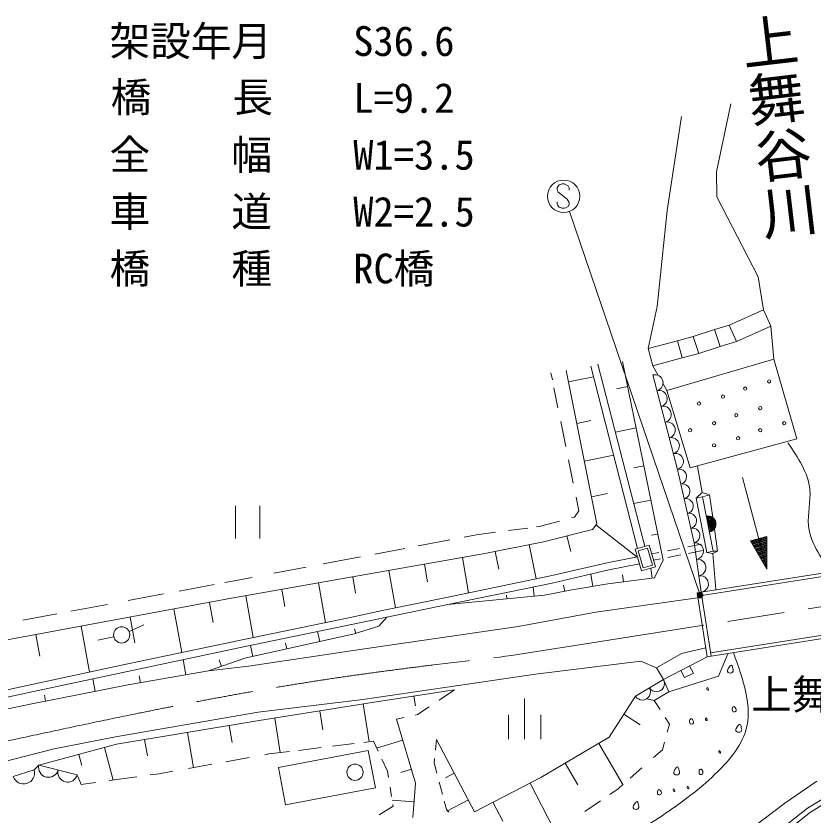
# Model space of a CAD drawing. Units: millimetres, scale not verified. Extents: x 40000 to 680000, y 20000 to 380000.
# Drawn here: x 278053 to 327129, y 290537 to 339730 of the extents above; entities that cross this region are included whole.
import ezdxf
from ezdxf.enums import TextEntityAlignment as Align

# ---------------------------------------------------------------- set-up
doc = ezdxf.new("R2010")
doc.units = ezdxf.units.MM
doc.header["$LTSCALE"] = 1000
doc.linetypes.add('CHAIN', pattern=[18.5, 12, -1.5, 3.5, -1.5])
for name, color, linetype, lineweight in [('M-BGD', 7, 'Continuous', 13), ('M-BMK', 2, 'CHAIN', 13), ('M-STR-HTXT', 7, 'Continuous', 13), ('M-STR-STR1', 1, 'Continuous', 13), ('M-STR-STRC', 7, 'Continuous', 13)]:
    doc.layers.add(name, color=color, linetype=linetype, lineweight=lineweight)
doc.styles.add('@ＭＳ ゴシック', font='')
doc.styles.add('ＭＳ ゴシック', font='')
doc.styles.get('@ＭＳ ゴシック').set_extended_font_data('@MS Gothic')
doc.styles.get('ＭＳ ゴシック').set_extended_font_data('MS Gothic')

# ---------------------------------------------------------------- blocks, each defined once
blk = doc.blocks.new('filled_dot')
at = {"color": 0, "linetype": 'Continuous', "lineweight": -2, "const_width": 1.25}
blk.add_lwpolyline([(-0.625, 0, 1), (0.625, 0, 1)], format="xyb", close=True, dxfattribs=at)

msp = doc.modelspace()

# ---------------------------------------------------------------- linework, layer by layer
at = {"layer": 'M-BGD'}
for p, q in [((321188, 330128), (322063, 334311)), ((319028, 333546), (318153, 327749)), ((321215, 328597), (321188, 330128)), ((323758, 323676), (321215, 328597)), ((318153, 327749), (317524, 321844)), ((324070, 321636), (323758, 323676)), ((317524, 321844), (316979, 319263)), ((321968, 320689), (324070, 321636)), ((324070, 321636), (324522, 320633)), ((321058, 320429), (319750, 319995)), ((321058, 320429), (321968, 320689)), ((321404, 319384), (321058, 320429)), ((322420, 319686), (321968, 320689)), ((322420, 319686), (324522, 320633)), ((324522, 320633), (324726, 318597)), ((318789, 319739), (319750, 319995)), ((319750, 319995), (320095, 318951)), ((316979, 319263), (318789, 319739)), ((316979, 319263), (317258, 318199)), ((319069, 318675), (318789, 319739)), ((320095, 318951), (321404, 319384)), ((321404, 319384), (322420, 319686)), ((319069, 318675), (320095, 318951)), ((316764, 307077), (313883, 318292)), ((315406, 318463), (317895, 306229)), ((317258, 318199), (319069, 318675)), ((324726, 318597), (318131, 316677)), ((324726, 318597), (326124, 313691)), ((311928, 317906), (313820, 308472)), ((316331, 306954), (313449, 318174)), ((317258, 318199), (317603, 317599)), ((310994, 317752), (311081, 317320)), ((313620, 317507), (312070, 317196)), ((318777, 311818), (317272, 317627)), ((311177, 316846), (311426, 315610)), ((315026, 316778), (315720, 316919)), ((317894, 317090), (318131, 316677)), ((318131, 316677), (319566, 311915)), ((311595, 314772), (311907, 313223)), ((313455, 314822), (312582, 314647)), ((314957, 314113), (316238, 314374)), ((319566, 311915), (326124, 313691)), ((312075, 312394), (312362, 310972)), ((314857, 312690), (313047, 312327)), ((316097, 311919), (316712, 312044)), ((320020, 312002), (320294, 310386)), ((319801, 307288), (318777, 311818)), ((322791, 311308), (324280, 305674)), ((312535, 310110), (312706, 309264)), ((314470, 310330), (313487, 310133)), ((316087, 309712), (317142, 309927)), ((320294, 310386), (319935, 310044)), ((320327, 310121), (319935, 310044)), ((319935, 310044), (320591, 306705)), ((320294, 310386), (320752, 310257)), ((320752, 310257), (320327, 310121)), ((320327, 310121), (320983, 306782)), ((320752, 310257), (320955, 308852)), ((291573, 307566), (291573, 309566)), ((293073, 309566), (293073, 307566)), ((312706, 309264), (312438, 308877)), ((311518, 308628), (310346, 308310)), ((312438, 308877), (312258, 308829)), ((313820, 308472), (313548, 308125)), ((309565, 308207), (308370, 308050)), ((310346, 308310), (310095, 308277)), ((313548, 308125), (310529, 307363)), ((316279, 306427), (313763, 308400)), ((321056, 308153), (321253, 306790)), ((304761, 307478), (302817, 307109)), ((306408, 307791), (305648, 307647)), ((307574, 307945), (306408, 307791)), ((312216, 306753), (311970, 307727)), ((317189, 307757), (317568, 307834)), ((324287, 307674), (323286, 307410)), ((324287, 307641), (323302, 307381)), ((324287, 307590), (323328, 307336)), ((324286, 307538), (323354, 307291)), ((324286, 307486), (323379, 307246)), ((324280, 305674), (324287, 307674)), ((310529, 307363), (306926, 306639)), ((310075, 305073), (309650, 307187)), ((316180, 306911), (317046, 307157)), ((316943, 306971), (316365, 306808)), ((317240, 305924), (316943, 306971)), ((317046, 307157), (317425, 305821)), ((319428, 307047), (320251, 307207)), ((320252, 304254), (319801, 307288)), ((324280, 305674), (323286, 307410)), ((324286, 307434), (323405, 307202)), ((324286, 307383), (323431, 307157)), ((324286, 307331), (323457, 307112)), ((324285, 307279), (323482, 307067)), ((324285, 307227), (323508, 307022)), ((324285, 307175), (323534, 306977)), ((324285, 307124), (323560, 306932)), ((324285, 307072), (323585, 306887)), ((324285, 307020), (323611, 306842)), ((324284, 306968), (323637, 306797)), ((291326, 303878), (306926, 306639)), ((301996, 306953), (300147, 306601)), ((307782, 305676), (307563, 306767)), ((316559, 305575), (316180, 306911)), ((316365, 306808), (316662, 305761)), ((317200, 306614), (317639, 306699)), ((318170, 306802), (318912, 306946)), ((318190, 306399), (318993, 306555)), ((319454, 306644), (320327, 306814)), ((320591, 306705), (320983, 306782)), ((320962, 306634), (320591, 306705)), ((321253, 306790), (320962, 306634)), ((321141, 304431), (320962, 306634)), ((321253, 306790), (320983, 306782)), ((324284, 306917), (323662, 306752)), ((324284, 306865), (323688, 306707)), ((324284, 306813), (323714, 306663)), ((324284, 306761), (323740, 306618)), ((324283, 306710), (323765, 306573)), ((324283, 306658), (323791, 306528)), ((324283, 306606), (323817, 306483)), ((324283, 306554), (323843, 306438)), ((324283, 306503), (323868, 306393)), ((299272, 306435), (296958, 305995)), ((305925, 304214), (305540, 306394)), ((310962, 305257), (314460, 306066)), ((314460, 306066), (316316, 306434)), ((314554, 305626), (316439, 306000)), ((317310, 306228), (317733, 306310)), ((317895, 306229), (317371, 305138)), ((324283, 306451), (323894, 306348)), ((324282, 306399), (323920, 306303)), ((324282, 306347), (323945, 306258)), ((324282, 306296), (323971, 306213)), ((324282, 306244), (323997, 306168)), ((324282, 306192), (324023, 306124)), ((324282, 306140), (324048, 306079)), ((324281, 306088), (324074, 306034)), ((324281, 306037), (324100, 305989)), ((324281, 305985), (324126, 305944)), ((295911, 305796), (293928, 305419)), ((301416, 303291), (301008, 305591)), ((303391, 304898), (303199, 305979)), ((311059, 304817), (314554, 305626)), ((317425, 305821), (316559, 305575)), ((316662, 305761), (317240, 305924)), ((317151, 305743), (317229, 305120)), ((324281, 305881), (324177, 305854)), ((292591, 305165), (290942, 304851)), ((298961, 304200), (298784, 305198)), ((304560, 303931), (310962, 305257)), ((313443, 305369), (313575, 304616)), ((317371, 305138), (314491, 304776)), ((315406, 305321), (315459, 304898)), ((320283, 304057), (329373, 305478)), ((290260, 304725), (288101, 304324)), ((290942, 304851), (290919, 304847)), ((297107, 302393), (296677, 304825)), ((304651, 303490), (311059, 304817)), ((309907, 304579), (309963, 304013)), ((311770, 304679), (311839, 304308)), ((314491, 304776), (312184, 304372)), ((287135, 304145), (284967, 303743)), ((292663, 301472), (292209, 304034)), ((294601, 303367), (294414, 304424)), ((310601, 304076), (304651, 303490)), ((308248, 304071), (308270, 303847)), ((312184, 304372), (310601, 304076)), ((320252, 304254), (320005, 304216)), ((320610, 300278), (320005, 304216)), ((276810, 301201), (291326, 303878)), ((290191, 302387), (289963, 303626)), ((300802, 303166), (304560, 303931)), ((320011, 303906), (313766, 303024)), ((283684, 303505), (281425, 303086)), ((288264, 300545), (287771, 303222)), ((298723, 302727), (300802, 303166)), ((300893, 302725), (304651, 303490)), ((280559, 302925), (278475, 302539)), ((285373, 301128), (285078, 302726)), ((292075, 301350), (298723, 302727)), ((298815, 302287), (300893, 302725)), ((300893, 302725), (300388, 302155)), ((313766, 303024), (308981, 302153)), ((282585, 299337), (282063, 302170)), ((285014, 301834), (285923, 302252)), ((292166, 300909), (298815, 302287)), ((300388, 302155), (298876, 301685)), ((308981, 302153), (299647, 300787)), ((279526, 300312), (279278, 301656)), ((298876, 301685), (292146, 300184)), ((296616, 301831), (296754, 301212)), ((298894, 302009), (298984, 301719)), ((329930, 301954), (320826, 300514)), ((284072, 301516), (283096, 301296)), ((284834, 299820), (292073, 301350)), ((294648, 301111), (294726, 300759)), ((284928, 299380), (292166, 300909)), ((299647, 300787), (292364, 299699)), ((292489, 300976), (292641, 300294)), ((319036, 300491), (320523, 300822)), ((288356, 300104), (288517, 299165)), ((292146, 300184), (289907, 299404)), ((290565, 300082), (290704, 299682)), ((317495, 299600), (319036, 300491)), ((317918, 298882), (320610, 300278)), ((320857, 300316), (320610, 300278)), ((321888, 300457), (321310, 299077)), ((278749, 298512), (284834, 299820)), ((289907, 299404), (292364, 299699)), ((310043, 299215), (316526, 300003)), ((316526, 300003), (317495, 299600)), ((317495, 299600), (317918, 298882)), ((319763, 299276), (319533, 299720)), ((278843, 298072), (284928, 299380)), ((285069, 298572), (289907, 299404)), ((285637, 299106), (285710, 298683)), ((304449, 298384), (310043, 299215)), ((319225, 298997), (318995, 299441)), ((319763, 299276), (319225, 298997)), ((282781, 298918), (282931, 298153)), ((316189, 297861), (317918, 298882)), ((317918, 298882), (318241, 298123)), ((321310, 299077), (318241, 298123)), ((270637, 296785), (278749, 298512)), ((279020, 297387), (285069, 298572)), ((299414, 297657), (304449, 298384)), ((300106, 297483), (305064, 298249)), ((305064, 298249), (304117, 297615)), ((318241, 298123), (317355, 297592)), ((270728, 296345), (278843, 298072)), ((279799, 297906), (279868, 297553)), ((292966, 296875), (299414, 297657)), ((302648, 297259), (302555, 297861)), ((309374, 297707), (309374, 295207)), ((316189, 297861), (314586, 295337)), ((317355, 297592), (316898, 297698)), ((270806, 295649), (279020, 297387)), ((293023, 296356), (300106, 297483)), ((299806, 295046), (299435, 297376)), ((303502, 297203), (302775, 296717)), ((317355, 297592), (317711, 297039)), ((284185, 295345), (292966, 296875)), ((296944, 295782), (296758, 296950)), ((302775, 296717), (302630, 296686)), ((308374, 296707), (308374, 295207)), ((310374, 295207), (310374, 296707)), ((316489, 296098), (315477, 296741)), ((284250, 294897), (293023, 296356)), ((294325, 294380), (293986, 296509)), ((301949, 296542), (301485, 296444)), ((301485, 296444), (302661, 292497)), ((318029, 296544), (318293, 296133)), ((291359, 294998), (291184, 296050)), ((318293, 296133), (318152, 295633)), ((280397, 294604), (284185, 295345)), ((286141, 294190), (285976, 295184)), ((288983, 293457), (288623, 295624)), ((303877, 294528), (303942, 295194)), ((306288, 290738), (303942, 295194)), ((314586, 295337), (310375, 292847)), ((279467, 293614), (284250, 294897)), ((284035, 292690), (283497, 294695)), ((295455, 294517), (296839, 294685)), ((297548, 294772), (298878, 294933)), ((299481, 295006), (300060, 295077)), ((300060, 295077), (300347, 294473)), ((300260, 294655), (301875, 295136)), ((315427, 292424), (313933, 294950)), ((317981, 295022), (317852, 294560)), ((275927, 293463), (280397, 294604)), ((282099, 293577), (281913, 294270)), ((293629, 294296), (293385, 294252)), ((293629, 294296), (294899, 294450)), ((299748, 294511), (294216, 293472)), ((300181, 292210), (299748, 294511)), ((317852, 294560), (317310, 294083)), ((292406, 294075), (290983, 293818)), ((300579, 293984), (300933, 293237)), ((303802, 293754), (303828, 294024)), ((303971, 293110), (303802, 293754)), ((312651, 292391), (311862, 293726)), ((277887, 292914), (279164, 293317)), ((279164, 293317), (279467, 293614)), ((279467, 293614), (281828, 293020)), ((287717, 293228), (286874, 293076)), ((290119, 293662), (288672, 293401)), ((294216, 293472), (294648, 291171)), ((300933, 293237), (300997, 292842)), ((301745, 293164), (302404, 293360)), ((316582, 293442), (315865, 292810)), ((282061, 292421), (281828, 293020)), ((285489, 292887), (283799, 292658)), ((286874, 293076), (286323, 293001)), ((304494, 292832), (305036, 293117)), ((310375, 292847), (306288, 290738)), ((282945, 292541), (282061, 292421)), ((294648, 291171), (300181, 292210)), ((301091, 292251), (301184, 291670)), ((302661, 292497), (302488, 290375)), ((304309, 291827), (304117, 292558)), ((311174, 289672), (309712, 292505)), ((315439, 292435), (315124, 292158)), ((327354, 292629), (325401, 291266)), ((315124, 292158), (314622, 291810)), ((328608, 292071), (326794, 290955)), ((328748, 291805), (326965, 290708)), ((301217, 291461), (302567, 291351)), ((304561, 290869), (304423, 291394)), ((304587, 290771), (305906, 291465)), ((308022, 290162), (307422, 291323)), ((314052, 291415), (313087, 290748)), ((325401, 291266), (323532, 289851)), ((301279, 291075), (300414, 290557)), ((301261, 291190), (301279, 291075)), ((304703, 290718), (304561, 290869)), ((326794, 290955), (324120, 288872)), ((326965, 290708), (324299, 288631))]:
    msp.add_line(p, q, dxfattribs=at)
for centre, radius in [((324429, 317232), 100), ((322952, 316794), 100), ((321585, 316302), 100), ((320109, 315865), 100), ((323882, 315591), 100), ((322406, 315154), 100), ((321038, 314662), 100), ((325358, 314662), 100), ((319562, 314224), 100), ((323882, 314224), 100), ((321038, 313295), 100), ((322515, 313732), 100), ((284560, 301626), 500), ((298926, 293171), 500)]:
    msp.add_circle(centre, radius, dxfattribs=at)
for centre, radius, start, end in [((317397, 317143), 500, 284.5235, 104.5235), ((317648, 316175), 500, 284.5235, 104.5235), ((317899, 315206), 500, 284.5235, 104.5235), ((318150, 314238), 500, 284.5235, 104.5235), ((318400, 313270), 500, 284.5235, 104.5235), ((318651, 312302), 500, 284.5235, 104.5235), ((318879, 311365), 464, 282.7407, 102.7407), ((319084, 310459), 464, 282.7407, 102.7407), ((319289, 309553), 464, 282.7407, 102.7407), ((319494, 308647), 464, 282.7407, 102.7407), ((320655, 308452), 500, 281.1147, 101.1147), ((320655, 308452), 500, 281.1147, 101.1147), ((320655, 308452), 450, 281.1147, 101.1147), ((320655, 308452), 400, 281.1147, 101.1147), ((320655, 308452), 350, 281.1147, 101.1147), ((320655, 308452), 300, 281.1147, 101.1147), ((320655, 308452), 250, 281.1147, 101.1147), ((320655, 308452), 200, 281.1147, 101.1147), ((320655, 308452), 150, 281.1147, 101.1147), ((320655, 308452), 100, 281.1147, 101.1147), ((320655, 308452), 50, 281.1147, 101.1147), ((319698, 307741), 464, 282.7407, 102.7407), ((319876, 306782), 511, 278.4622, 98.4622), ((320026, 305771), 511, 278.4622, 98.4622), ((320177, 304760), 511, 278.4622, 98.4622), ((317486, 298627), 502, 210.5528, 30.5528), ((316621, 298117), 502, 210.5528, 30.5528), ((278526, 293116), 670, 197.5085, 17.5085), ((280057, 293466), 609, 165.8614, 345.8614), ((281238, 293168), 609, 165.8614, 345.8614)]:
    msp.add_arc(centre, radius, start, end, dxfattribs=at)
for points, knots in [([(325584, 313449), (326214, 312528), (326845, 311607), (326932, 310574), (326992, 309854), (326788, 309081), (326852, 308363), (326944, 307346), (327574, 306440), (328204, 305534)], [0, 0, 0, 0, 1, 1, 1, 2, 2, 2, 3, 3, 3, 3]), ([(299736, 282954), (301089, 283611), (302441, 284269), (303840, 284811), (304894, 285219), (305974, 285562), (307072, 285844), (308509, 286211), (309978, 286473), (311366, 286969), (312446, 287356), (313478, 287884), (314489, 288448), (315711, 289130), (316904, 289865), (318047, 290642), (319100, 291356), (320111, 292106), (321070, 293022), (321898, 293813), (322688, 294727), (322989, 295733), (323430, 297200), (322831, 298861), (322232, 300521)], [0, 0, 0, 0, 1, 1, 1, 2, 2, 2, 3, 3, 3, 4, 4, 4, 5, 5, 5, 6, 6, 6, 7, 7, 7, 8, 8, 8, 8]), ([(321866, 299364), (321849, 299404), (321863, 299454), (321887, 299508), (321942, 299634), (322053, 299788), (322114, 299756), (322155, 299736), (322174, 299634), (322197, 299550), (322214, 299487), (322233, 299434), (322218, 299384), (322204, 299341), (322165, 299299), (322114, 299281), (322024, 299249), (321896, 299291), (321866, 299364)], [0, 0, 0, 0, 1, 1, 1, 2, 2, 2, 3, 3, 3, 4, 4, 4, 5, 5, 5, 6, 6, 6, 6]), ([(320585, 298289), (320574, 298331), (320585, 298385), (320605, 298392), (320631, 298402), (320673, 298339), (320688, 298289), (320693, 298273), (320695, 298259), (320688, 298248), (320681, 298235), (320663, 298227), (320647, 298227), (320617, 298226), (320593, 298254), (320585, 298289)], [0, 0, 0, 0, 1, 1, 1, 2, 2, 2, 3, 3, 3, 4, 4, 4, 5, 5, 5, 5]), ([(322156, 297007), (322151, 297095), (322180, 297208), (322238, 297214), (322270, 297218), (322311, 297190), (322342, 297152), (322405, 297074), (322427, 296953), (322362, 296904), (322320, 296872), (322239, 296871), (322197, 296904), (322169, 296926), (322158, 296964), (322156, 297007)], [0, 0, 0, 0, 1, 1, 1, 2, 2, 2, 3, 3, 3, 4, 4, 4, 5, 5, 5, 5]), ([(319531, 296263), (319526, 296351), (319555, 296464), (319613, 296470), (319645, 296474), (319686, 296446), (319717, 296408), (319780, 296330), (319802, 296209), (319737, 296160), (319695, 296128), (319614, 296127), (319572, 296160), (319544, 296182), (319533, 296220), (319531, 296263)], [0, 0, 0, 0, 1, 1, 1, 2, 2, 2, 3, 3, 3, 4, 4, 4, 5, 5, 5, 5]), ([(320502, 296408), (320492, 296450), (320502, 296504), (320523, 296511), (320549, 296521), (320591, 296458), (320605, 296408), (320610, 296392), (320612, 296378), (320605, 296367), (320598, 296354), (320580, 296346), (320564, 296346), (320534, 296346), (320511, 296373), (320502, 296408)], [0, 0, 0, 0, 1, 1, 1, 2, 2, 2, 3, 3, 3, 4, 4, 4, 5, 5, 5, 5]), ([(322383, 295726), (322366, 295766), (322380, 295816), (322404, 295871), (322459, 295997), (322569, 296150), (322631, 296119), (322672, 296098), (322691, 295996), (322714, 295912), (322731, 295849), (322749, 295796), (322734, 295747), (322721, 295703), (322682, 295661), (322631, 295643), (322540, 295611), (322413, 295654), (322383, 295726)], [0, 0, 0, 0, 1, 1, 1, 2, 2, 2, 3, 3, 3, 4, 4, 4, 5, 5, 5, 6, 6, 6, 6]), ([(321329, 294403), (321319, 294445), (321329, 294499), (321350, 294507), (321375, 294516), (321417, 294454), (321432, 294403), (321437, 294387), (321439, 294373), (321432, 294362), (321425, 294349), (321407, 294341), (321391, 294341), (321361, 294341), (321338, 294368), (321329, 294403)], [0, 0, 0, 0, 1, 1, 1, 2, 2, 2, 3, 3, 3, 4, 4, 4, 5, 5, 5, 5]), ([(318559, 293101), (318542, 293141), (318556, 293191), (318580, 293246), (318635, 293372), (318746, 293525), (318807, 293494), (318848, 293473), (318867, 293371), (318890, 293287), (318907, 293224), (318926, 293172), (318911, 293122), (318897, 293078), (318858, 293036), (318807, 293018), (318717, 292986), (318589, 293029), (318559, 293101)], [0, 0, 0, 0, 1, 1, 1, 2, 2, 2, 3, 3, 3, 4, 4, 4, 5, 5, 5, 6, 6, 6, 6]), ([(320109, 293163), (320105, 293251), (320133, 293363), (320192, 293370), (320224, 293373), (320265, 293346), (320295, 293308), (320359, 293230), (320380, 293109), (320316, 293060), (320273, 293027), (320193, 293027), (320151, 293060), (320123, 293082), (320112, 293119), (320109, 293163)], [0, 0, 0, 0, 1, 1, 1, 2, 2, 2, 3, 3, 3, 4, 4, 4, 5, 5, 5, 5]), ([(319380, 292209), (319370, 292251), (319380, 292304), (319401, 292312), (319426, 292321), (319468, 292259), (319483, 292209), (319488, 292193), (319490, 292178), (319483, 292167), (319476, 292155), (319458, 292147), (319442, 292147), (319412, 292146), (319389, 292173), (319380, 292209)], [0, 0, 0, 0, 1, 1, 1, 2, 2, 2, 3, 3, 3, 4, 4, 4, 5, 5, 5, 5]), ([(317547, 291902), (317542, 291990), (317570, 292102), (317629, 292109), (317661, 292112), (317702, 292085), (317733, 292047), (317796, 291969), (317818, 291848), (317753, 291799), (317710, 291766), (317630, 291766), (317588, 291799), (317560, 291821), (317549, 291859), (317547, 291902)], [0, 0, 0, 0, 1, 1, 1, 2, 2, 2, 3, 3, 3, 4, 4, 4, 5, 5, 5, 5]), ([(318518, 292047), (318508, 292089), (318518, 292143), (318539, 292150), (318565, 292160), (318607, 292097), (318621, 292047), (318626, 292031), (318628, 292017), (318621, 292006), (318614, 291993), (318596, 291985), (318580, 291985), (318550, 291984), (318527, 292012), (318518, 292047)], [0, 0, 0, 0, 1, 1, 1, 2, 2, 2, 3, 3, 3, 4, 4, 4, 5, 5, 5, 5]), ([(316058, 290972), (316042, 291013), (316055, 291062), (316079, 291117), (316134, 291243), (316245, 291396), (316306, 291365), (316347, 291344), (316366, 291242), (316389, 291158), (316406, 291095), (316425, 291043), (316410, 290993), (316396, 290949), (316357, 290908), (316306, 290889), (316216, 290857), (316088, 290900), (316058, 290972)], [0, 0, 0, 0, 1, 1, 1, 2, 2, 2, 3, 3, 3, 4, 4, 4, 5, 5, 5, 6, 6, 6, 6])]:
    msp.add_open_spline(points, degree=3, knots=knots, dxfattribs=at)
at = {"layer": 'M-BMK'}
msp.add_line((308558, 300348), (332957, 304205), dxfattribs=at)
msp.add_open_spline([(275959, 294756), (279533, 295531), (283107, 296307), (286695, 297024), (290188, 297721), (293693, 298363), (297214, 298895), (300983, 299463), (304771, 299906), (308558, 300348)], degree=3, knots=[0, 0, 0, 0, 1, 1, 1, 2, 2, 2, 3, 3, 3, 3], dxfattribs=at)
at = {"layer": 'M-STR-STR1'}
for p, q in [((320252, 304254), (329343, 305676)), ((320857, 300316), (320252, 304254)), ((329961, 301757), (320857, 300316))]:
    msp.add_line(p, q, dxfattribs=at)
at = {"layer": 'M-STR-STRC'}
for p, q in [((311491, 329327), (311367, 329143)), ((311367, 329143), (311370, 329011)), ((311683, 329393), (311491, 329327)), ((311805, 329390), (311683, 329393)), ((312055, 329272), (311805, 329390)), ((312118, 329140), (312055, 329272)), ((312118, 329011), (312118, 329140)), ((311370, 329011), (311433, 328882)), ((311433, 328882), (311689, 328700)), ((311689, 328700), (311818, 328569)), ((311370, 328163), (311367, 328284)), ((311410, 328060), (311370, 328163)), ((311818, 328569), (311997, 328453)), ((311997, 328453), (312123, 328253)), ((312118, 328142), (312057, 328010)), ((312123, 328253), (312118, 328142)), ((311494, 327950), (311410, 328060)), ((311681, 327889), (311494, 327950)), ((311815, 327889), (311681, 327889)), ((311915, 327918), (311815, 327889)), ((312057, 328010), (311915, 327918)), ((320173, 304074), (312133, 327696))]:
    msp.add_line(p, q, dxfattribs=at)
msp.add_circle((311775, 328630), 1000, dxfattribs=at)

# ---------------------------------------------------------------- block references
at = {"layer": 'M-STR-STRC', "xscale": 160, "yscale": 160, "rotation": 108.8}
msp.add_blockref('filled_dot', (320173, 304074), dxfattribs=at)

# ---------------------------------------------------------------- texts
at = {"layer": 'M-STR-HTXT', "style": '@ＭＳ ゴシック'}
msp.add_text('上舞谷川', height=2566, rotation=276.689, dxfattribs=at).set_placement((322169, 339674), align=Align.BOTTOM_LEFT)
at = {"layer": 'M-STR-STR1', "style": 'ＭＳ ゴシック'}
for s, p in [('架設年月', (283817, 336718)), ('S36.6', (298817, 336718)), ('橋\u3000  長', (283885, 333269)), ('L=9.2', (298817, 333218)), ('全\u3000\u3000幅', (283817, 329718)), ('W1=3.5', (298817, 329718)), ('車\u3000\u3000道', (283817, 326218)), ('W2=2.5', (298817, 326218)), ('橋\u3000\u3000種', (283817, 322718)), ('RC橋', (298817, 322718)), ('上舞谷2号橋', (323317, 296490))]:
    msp.add_text(s, height=1833, dxfattribs=at).set_placement(p, align=Align.BOTTOM_LEFT)

doc.saveas('drawing.dxf')
